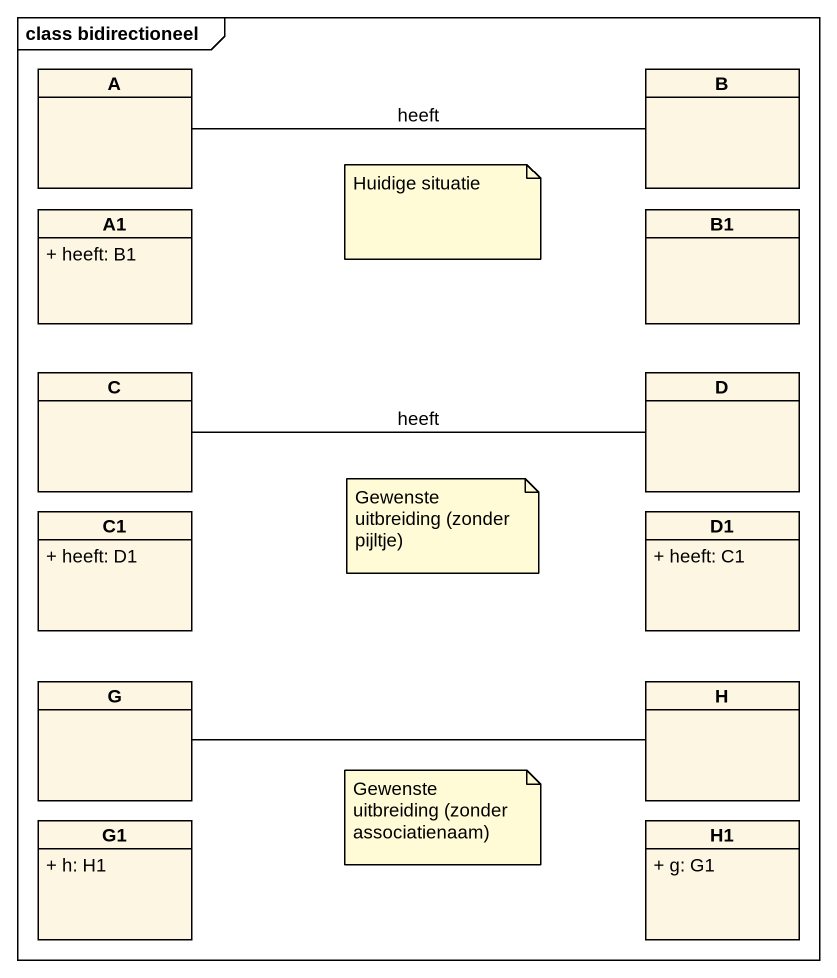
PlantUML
@startuml
mainframe class bidirectioneel
hide circle
hide empty members
skinparam classAttributeIconSize 0
class A
class B
class A1 {
  + heeft: B1
}
class B1
class C
class D
class C1 {
  + heeft: D1
}
class D1 {
  + heeft: C1
}
class G
class H
class G1 {
  + h: H1
}
class H1 {
  + g: G1
}
A -right- B : heeft
C -right- D : heeft
G -right- H
note as N1
  Huidige situatie
end note
note as N2
  Gewenste uitbreiding (zonder pijltje)
end note
note as N3
  Gewenste uitbreiding (zonder associatienaam)
end note
@enduml
